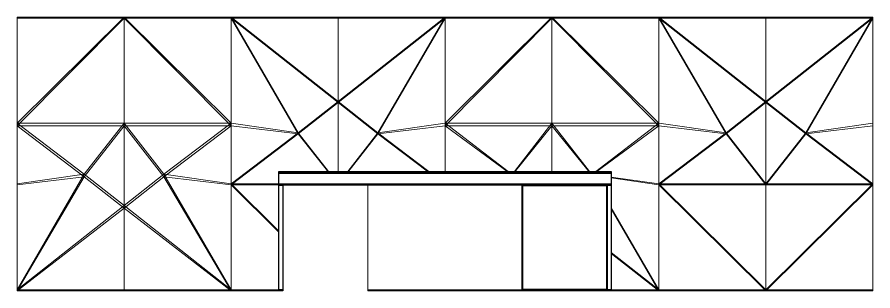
# Model space of a CAD drawing. Header units: millimetres. Extents: x -5121 to 189455, y -14753 to 25252.
# Drawn here: x 79564 to 99764, y -14753 to -8288 of the extents above; entities that cross this region are included whole.
import ezdxf

# ---------------------------------------------------------------- set-up
doc = ezdxf.new("R2010")
doc.units = ezdxf.units.MM
doc.header["$MEASUREMENT"] = 0
doc.layers.add('Fab_Elv_Proposed', color=4, linetype='Continuous', lineweight=18)
doc.layers.add('Pln_Elv_02', color=4, linetype='Continuous')

# ---------------------------------------------------------------- blocks, each defined once
blk = doc.blocks.new('elevation c')
at = {"layer": 'Fab_Elv_Proposed', "color": 2}
for points in [[(82089, -17879), (82089, -20424), (79564, -20424)], [(79564, -17879), (82089, -17879), (79564, -20424)], [(82089, -17879), (82089, -20424), (84614, -20424)], [(84614, -17879), (82089, -17879), (84614, -20424)], [(86199, -20609), (87139, -19869), (84614, -17879), (84614, -17879)], [(87139, -19869), (87139, -17879), (84614, -17879)], [(84614, -17879), (86199, -20609), (84614, -20424)], [(88079, -20609), (87139, -19869), (89664, -17879), (89664, -17879)], [(87139, -19869), (87139, -17879), (89664, -17879)], [(89664, -17879), (88079, -20609), (89664, -20424)], [(92189, -17879), (92189, -20424), (89664, -20424)], [(89664, -17879), (92189, -17879), (89664, -20424)], [(92189, -17879), (92189, -20424), (94714, -20424)], [(94714, -17879), (92189, -17879), (94714, -20424)], [(96299, -20609), (97239, -19869), (94714, -17879), (94714, -17879)], [(97239, -19869), (97239, -17879), (94714, -17879)], [(94714, -17879), (96299, -20609), (94714, -20424)], [(98179, -20609), (97239, -19869), (99764, -17879), (99764, -17879)], [(97239, -19869), (97239, -17879), (99764, -17879)], [(99764, -17879), (98179, -20609), (99764, -20424)], [(97239, -21814), (96299, -20609), (97239, -19869)], [(97239, -21814), (98179, -20609), (97239, -19869)], [(79564, -20424), (82089, -20424), (81149, -21629)], [(79564, -21814), (81149, -21629), (79564, -20424)], [(82089, -20424), (81149, -21629), (82089, -22369)], [(84614, -20424), (82089, -20424), (83029, -21629)], [(82089, -20424), (83029, -21629), (82089, -22369)], [(84614, -21814), (83029, -21629), (84614, -20424)], [(84614, -20424), (86199, -20609), (84614, -21814)], [(94714, -20424), (96299, -20609), (94714, -21814)], [(99764, -20424), (98179, -20609), (99764, -21814)], [(94714, -21814), (97239, -21814), (96299, -20609)], [(99764, -21814), (97239, -21814), (98179, -20609)], [(81149, -21629), (82089, -22369), (79564, -24321), (79564, -24321)], [(79564, -24321), (81149, -21629), (79564, -21814)], [(83029, -21629), (82089, -22369), (84614, -24321), (84614, -24321)], [(84614, -24321), (83029, -21629), (84614, -21814)], [(97239, -24321), (97239, -21814), (94714, -21814)], [(94714, -24321), (97239, -24321), (94714, -21814)], [(97239, -24321), (97239, -21814), (99764, -21814)], [(99764, -24321), (97239, -24321), (99764, -21814)], [(87839, -24321), (91489, -24321), (91489, -21821), (87839, -21821)], [(82089, -22369), (82089, -24321), (79564, -24321)], [(82089, -22369), (82089, -24321), (84614, -24321)]]:
    blk.add_lwpolyline(points, close=True, dxfattribs=at)
for points in [[(86910, -21521), (86199, -20609), (87139, -19869), (87139, -21521)], [(87367, -21521), (88079, -20609), (87139, -19869), (87139, -21521)], [(89664, -21521), (89664, -20424), (88079, -20609), (89278, -21521)], [(91157, -21521), (89664, -20424), (92189, -20424), (91303, -21521)], [(92189, -21521), (92189, -20424), (91303, -21521)], [(93221, -21521), (94714, -20424), (92189, -20424), (93074, -21521)], [(92189, -21521), (92189, -20424), (93074, -21521)], [(93221, -21521), (94714, -20424), (94714, -21814), (93589, -21655)], [(86910, -21521), (86199, -20609), (84614, -21814), (85739, -21814)], [(87367, -21521), (88079, -20609), (89278, -21521)], [(85739, -22931), (84614, -21814), (84614, -24321), (85739, -24321), (85739, -21521), (93589, -21521), (93589, -24321)], [(85739, -21814), (84614, -21814), (85739, -22931)], [(93589, -21655), (94714, -21814), (94714, -24321), (93589, -22383)], [(93589, -23434), (94714, -24321), (94714, -24321), (93589, -22383)], [(93589, -24321), (94714, -24321), (93589, -23434)], [(94689, -24321), (94714, -24321)]]:
    blk.add_lwpolyline(points, dxfattribs=at)
at = {"layer": 'Pln_Elv_02'}
for points in [[(93589, -21541), (85739, -21541), (85739, -21521), (93589, -21521)], [(93589, -21821), (85739, -21821), (85739, -21541), (93589, -21541)], [(85739, -21821), (85839, -21821), (85839, -24321), (85739, -24321)], [(91489, -21821), (93489, -21821), (93489, -24321), (91489, -24321)], [(91499, -21831), (93479, -21831), (93479, -24311), (91499, -24311)], [(93489, -21821), (93589, -21821), (93589, -24321), (93489, -24321)]]:
    blk.add_lwpolyline(points, close=True, dxfattribs=at)

msp = doc.modelspace()

# ---------------------------------------------------------------- linework, layer by layer
at = {"layer": 'Fab_Elv_Proposed'}
for points in [[(82088.7, -8288.3), (82088.7, -10795.3), (79563.7, -10795.3)], [(79563.7, -8288.3), (82088.7, -8288.3), (79563.7, -10795.3)], [(82088.7, -8288.3), (82088.7, -10795.3), (84613.7, -10795.3)], [(84613.7, -8288.3), (82088.7, -8288.3), (84613.7, -10795.3)], [(86198.8, -11018.3), (87138.7, -10278.3), (84613.7, -8288.3), (84613.7, -8288.3)], [(87138.7, -10278.3), (87138.7, -8288.3), (84613.7, -8288.3)], [(84613.7, -8288.3), (86198.8, -11018.3), (84613.7, -10795.3)], [(88078.6, -11018.3), (87138.7, -10278.3), (89663.7, -8288.3), (89663.7, -8288.3)], [(87138.7, -10278.3), (87138.7, -8288.3), (89663.7, -8288.3)], [(89663.7, -8288.3), (88078.6, -11018.3), (89663.7, -10795.3)], [(92188.7, -8288.3), (92188.7, -10795.3), (89663.7, -10795.3)], [(89663.7, -8288.3), (92188.7, -8288.3), (89663.7, -10795.3)], [(92188.7, -8288.3), (92188.7, -10795.3), (94713.7, -10795.3)], [(94713.7, -8288.3), (92188.7, -8288.3), (94713.7, -10795.3)], [(96298.8, -11018.3), (97238.7, -10278.3), (94713.7, -8288.3), (94713.7, -8288.3)], [(97238.7, -10278.3), (97238.7, -8288.3), (94713.7, -8288.3)], [(94713.7, -8288.3), (96298.8, -11018.3), (94713.7, -10795.3)], [(98178.6, -11018.3), (97238.7, -10278.3), (99763.7, -8288.3), (99763.7, -8288.3)], [(97238.7, -10278.3), (97238.7, -8288.3), (99763.7, -8288.3)], [(99763.7, -8288.3), (98178.6, -11018.3), (99763.7, -10795.3)], [(97238.7, -12223.3), (96298.8, -11018.3), (97238.7, -10278.3)], [(97238.7, -12223.3), (98178.6, -11018.3), (97238.7, -10278.3)], [(79563.7, -10795.3), (82088.7, -10795.3), (81148.8, -12000.3)], [(79563.7, -12223.3), (81148.8, -12000.3), (79563.7, -10795.3)], [(82088.7, -10795.3), (81148.8, -12000.3), (82088.7, -12740.3)], [(84613.7, -10795.3), (82088.7, -10795.3), (83028.6, -12000.3)], [(82088.7, -10795.3), (83028.6, -12000.3), (82088.7, -12740.3)], [(84613.7, -12223.3), (83028.6, -12000.3), (84613.7, -10795.3)], [(84613.7, -10795.3), (86198.8, -11018.3), (84613.7, -12223.3)], [(94713.7, -10795.3), (96298.8, -11018.3), (94713.7, -12223.3)], [(99763.7, -10795.3), (98178.6, -11018.3), (99763.7, -12223.3)], [(94713.7, -12223.3), (97238.7, -12223.3), (96298.8, -11018.3)], [(99763.7, -12223.3), (97238.7, -12223.3), (98178.6, -11018.3)], [(81148.8, -12000.3), (82088.7, -12740.3), (79563.7, -14730.3), (79563.7, -14730.3)], [(79563.7, -14730.3), (81148.8, -12000.3), (79563.7, -12223.3)], [(83028.6, -12000.3), (82088.7, -12740.3), (84613.7, -14730.3), (84613.7, -14730.3)], [(84613.7, -14730.3), (83028.6, -12000.3), (84613.7, -12223.3)], [(87838.7, -14730.3), (91488.7, -14730.3), (91488.7, -12230.3), (87838.7, -12230.3)], [(97238.7, -14730.3), (97238.7, -12223.3), (94713.7, -12223.3)], [(94713.7, -14730.3), (97238.7, -14730.3), (94713.7, -12223.3)], [(97238.7, -14730.3), (97238.7, -12223.3), (99763.7, -12223.3)], [(99763.7, -14730.3), (97238.7, -14730.3), (99763.7, -12223.3)], [(82088.7, -12740.3), (82088.7, -14730.3), (79563.7, -14730.3)], [(82088.7, -12740.3), (82088.7, -14730.3), (84613.7, -14730.3)]]:
    msp.add_lwpolyline(points, close=True, dxfattribs=at)
for points in [[(86910.2, -11930.3), (86198.8, -11018.3), (87138.7, -10278.3), (87138.7, -11930.3)], [(87367.2, -11930.3), (88078.6, -11018.3), (87138.7, -10278.3), (87138.7, -11930.3)], [(89663.7, -11930.3), (89663.7, -10795.3), (88078.6, -11018.3), (89278.3, -11930.3)], [(91156.7, -11930.3), (89663.7, -10795.3), (92188.7, -10795.3), (91303.4, -11930.3)], [(92188.7, -11930.3), (92188.7, -10795.3), (91303.4, -11930.3)], [(93220.6, -11930.3), (94713.7, -10795.3), (92188.7, -10795.3), (93074, -11930.3)], [(92188.7, -11930.3), (92188.7, -10795.3), (93074, -11930.3)], [(93220.6, -11930.3), (94713.7, -10795.3), (94713.7, -12223.3), (93588.7, -12065)], [(86910.2, -11930.3), (86198.8, -11018.3), (84613.7, -12223.3), (85738.7, -12223.3)], [(87367.2, -11930.3), (88078.6, -11018.3), (89278.3, -11930.3)], [(85738.7, -13340.3), (84613.7, -12223.3), (84613.7, -14730.3), (85738.7, -14730.3), (85738.7, -11930.3), (93588.7, -11930.3), (93588.7, -14730.3)], [(93588.7, -12065), (94713.7, -12223.3), (94713.7, -14730.3), (93588.7, -12792.8)], [(85738.7, -12223.3), (84613.7, -12223.3), (85738.7, -13340.3)], [(93588.7, -13843.7), (94713.7, -14730.3), (94713.7, -14730.3), (93588.7, -12792.8)], [(93588.7, -14730.3), (94713.7, -14730.3), (93588.7, -13843.7)], [(94688.7, -14730.3), (94713.7, -14730.3)]]:
    msp.add_lwpolyline(points, dxfattribs=at)
at = {"layer": 'Pln_Elv_02'}
for points in [[(93588.7, -11950.3), (85738.7, -11950.3), (85738.7, -11930.3), (93588.7, -11930.3)], [(93588.7, -12230.3), (85738.7, -12230.3), (85738.7, -11950.3), (93588.7, -11950.3)], [(85738.7, -12230.3), (85838.7, -12230.3), (85838.7, -14730.3), (85738.7, -14730.3)], [(91488.7, -12230.3), (93488.7, -12230.3), (93488.7, -14730.3), (91488.7, -14730.3)], [(91498.7, -12240.3), (93478.7, -12240.3), (93478.7, -14720.3), (91498.7, -14720.3)], [(93488.7, -12230.3), (93588.7, -12230.3), (93588.7, -14730.3), (93488.7, -14730.3)]]:
    msp.add_lwpolyline(points, close=True, dxfattribs=at)

# ---------------------------------------------------------------- block references
msp.add_blockref('elevation c', (0, 9568))

doc.saveas('drawing.dxf')
